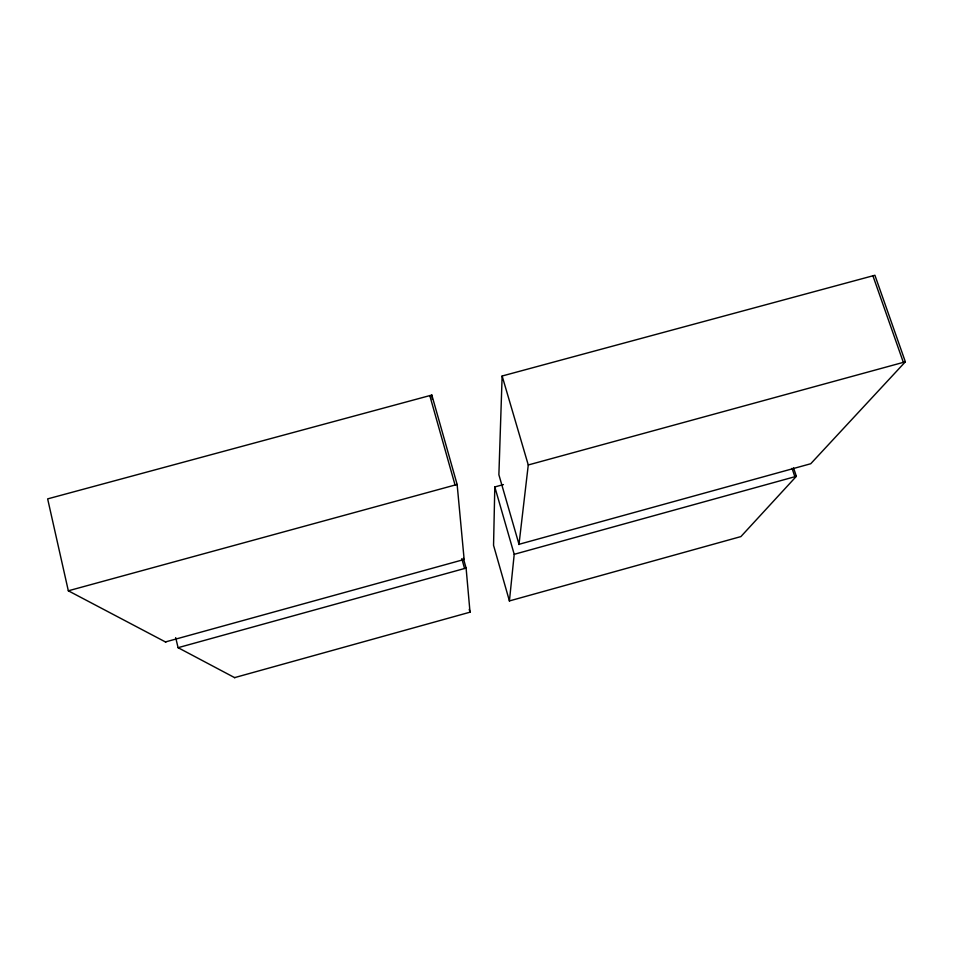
<?xml version="1.0" encoding="UTF-8"?>
<svg xmlns="http://www.w3.org/2000/svg" width="953" height="953" viewBox="0 0 953 953"><rect width="100%" height="100%" fill="white"/><g stroke="black" fill="none" stroke-linecap="round" stroke-linejoin="round"><path stroke-width="1.43" d="M503.41 484.589L494.81 486.947L493.547 545.319L509.426 600.926L740.898 536.587L796.351 476.321L793.563 467.899M502.136 376.006L498.884 474.737L519.004 544.306L810.741 463.742L905.35 361.818L874.902 275.262L502.136 376.006L528.272 464.969L518.968 544.592M509.402 601.105L514.215 554.312L494.81 486.947M234.605 677.619L470.02 612.183L466.1 568.071L463.337 558.232M165.441 641.941L464.147 559.471L457.13 484.458L431.828 395.054L47.65 498.884L68.33 590.8L165.798 642.131M514.215 554.312L796.351 476.321M175.686 637.64L178.08 647.683L466.1 568.071M68.33 590.8L457.13 484.458M528.272 464.969L905.35 361.818M178.08 647.683L234.819 677.738M872.912 275.798L903.349 362.366M792.062 468.316L794.85 476.738M429.791 395.602L455.057 485.017M461.812 558.661L464.564 568.5M469.221 609.336L470.02 612.183M431.828 395.054L432.412 399.414"/></g></svg>
